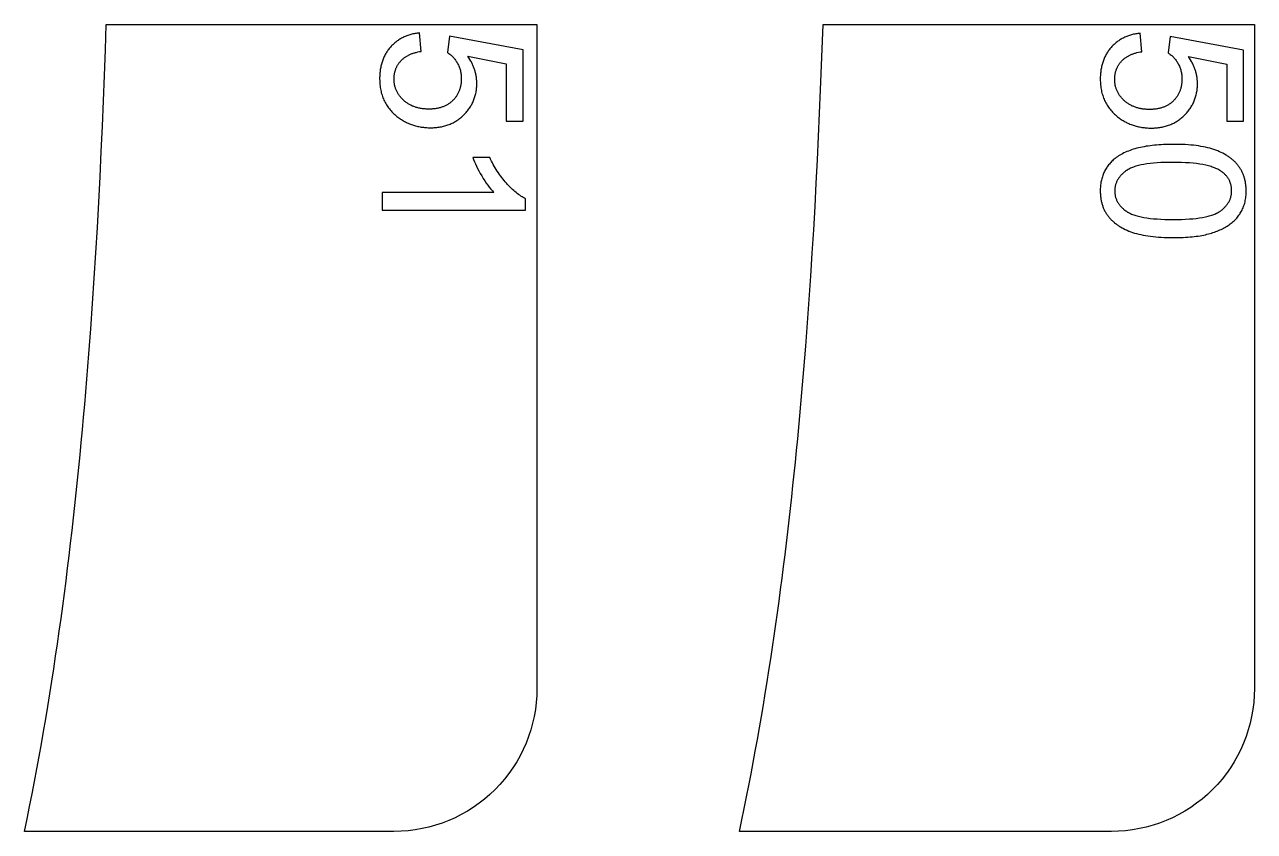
# Model space of a CAD drawing. Extents: x -16189 to 5251, y 3521 to 4024.
# Drawn here: x -10027.2 to -9597.1, y 3521.1 to 3803.1 of the extents above; entities that cross this region are included whole.
import ezdxf

# ---------------------------------------------------------------- set-up
doc = ezdxf.new("R2010")
doc.units = 0
doc.layers.add('LAYER_03', color=7, linetype='CONTINUOUS')

msp = doc.modelspace()

# ---------------------------------------------------------------- linework, layer by layer
at = {"layer": 'LAYER_03'}
for p, q in [((-9640.6, 3759.14), (-9641.15, 3758.93)), ((-9640.04, 3759.33), (-9640.6, 3759.14)), ((-9639.45, 3759.52), (-9640.04, 3759.33)), ((-9638.86, 3759.7), (-9639.45, 3759.52)), ((-9638.25, 3759.87), (-9638.86, 3759.7)), ((-9637.62, 3760.03), (-9638.25, 3759.87)), ((-9636.98, 3760.18), (-9637.62, 3760.03)), ((-9636.32, 3760.32), (-9636.98, 3760.18)), ((-9635.65, 3760.45), (-9636.32, 3760.32)), ((-9634.96, 3760.57), (-9635.65, 3760.45)), ((-9634.25, 3760.68), (-9634.96, 3760.57)), ((-9633.53, 3760.78), (-9634.25, 3760.68)), ((-9632.8, 3760.87), (-9633.53, 3760.78)), ((-9632.05, 3760.96), (-9632.8, 3760.87)), ((-9631.29, 3761.03), (-9632.05, 3760.96)), ((-9630.5, 3761.09), (-9631.29, 3761.03)), ((-9629.71, 3761.14), (-9630.5, 3761.09)), ((-9628.9, 3761.19), (-9629.71, 3761.14)), ((-9628.07, 3761.22), (-9628.9, 3761.19)), ((-9627.23, 3761.25), (-9628.07, 3761.22)), ((-9625.5, 3761.26), (-9627.23, 3761.25)), ((-9624.41, 3761.26), (-9625.5, 3761.26)), ((-9623.34, 3761.24), (-9624.41, 3761.26)), ((-9622.3, 3761.2), (-9623.34, 3761.24)), ((-9621.29, 3761.15), (-9622.3, 3761.2)), ((-9620.3, 3761.09), (-9621.29, 3761.15)), ((-9619.34, 3761.01), (-9620.3, 3761.09)), ((-9618.41, 3760.92), (-9619.34, 3761.01)), ((-9617.51, 3760.81), (-9618.41, 3760.92)), ((-9616.63, 3760.69), (-9617.51, 3760.81)), ((-9615.78, 3760.55), (-9616.63, 3760.69)), ((-9614.95, 3760.4), (-9615.78, 3760.55)), ((-9614.16, 3760.24), (-9614.95, 3760.4)), ((-9613.39, 3760.06), (-9614.16, 3760.24)), ((-9612.64, 3759.87), (-9613.39, 3760.06)), ((-9611.93, 3759.66), (-9612.64, 3759.87)), ((-9611.24, 3759.44), (-9611.93, 3759.66)), ((-9610.57, 3759.21), (-9611.24, 3759.44)), ((-9609.93, 3758.96), (-9610.57, 3759.21)), ((-9647.31, 3754.96), (-9647.58, 3754.67)), ((-9647.03, 3755.24), (-9647.31, 3754.96)), ((-9646.74, 3755.52), (-9647.03, 3755.24)), ((-9646.44, 3755.8), (-9646.74, 3755.52)), ((-9646.13, 3756.06), (-9646.44, 3755.8)), ((-9645.82, 3756.32), (-9646.13, 3756.06)), ((-9645.42, 3756.63), (-9645.82, 3756.32)), ((-9645.01, 3756.92), (-9645.42, 3756.63)), ((-9644.58, 3757.21), (-9645.01, 3756.92)), ((-9644.13, 3757.48), (-9644.58, 3757.21)), ((-9643.67, 3757.75), (-9644.13, 3757.48)), ((-9643.2, 3758), (-9643.67, 3757.75)), ((-9642.71, 3758.25), (-9643.2, 3758)), ((-9642.21, 3758.49), (-9642.71, 3758.25)), ((-9641.69, 3758.71), (-9642.21, 3758.49)), ((-9641.15, 3758.93), (-9641.69, 3758.71)), ((-9629.83, 3754.86), (-9631.14, 3754.78)), ((-9628.45, 3754.91), (-9629.83, 3754.86)), ((-9627.01, 3754.95), (-9628.45, 3754.91)), ((-9625.5, 3754.96), (-9627.01, 3754.95)), ((-9623.99, 3754.95), (-9625.5, 3754.96)), ((-9622.55, 3754.91), (-9623.99, 3754.95)), ((-9621.16, 3754.85), (-9622.55, 3754.91)), ((-9619.83, 3754.76), (-9621.16, 3754.85)), ((-9609.3, 3758.7), (-9609.93, 3758.96)), ((-9608.69, 3758.42), (-9609.3, 3758.7)), ((-9608.1, 3758.13), (-9608.69, 3758.42)), ((-9607.53, 3757.82), (-9608.1, 3758.13)), ((-9606.98, 3757.51), (-9607.53, 3757.82)), ((-9606.72, 3757.34), (-9606.98, 3757.51)), ((-9606.45, 3757.17), (-9606.72, 3757.34)), ((-9606.2, 3757), (-9606.45, 3757.17)), ((-9605.94, 3756.83), (-9606.2, 3757)), ((-9605.69, 3756.65), (-9605.94, 3756.83)), ((-9605.45, 3756.47), (-9605.69, 3756.65)), ((-9605.21, 3756.28), (-9605.45, 3756.47)), ((-9604.98, 3756.1), (-9605.21, 3756.28)), ((-9604.75, 3755.9), (-9604.98, 3756.1)), ((-9604.52, 3755.71), (-9604.75, 3755.9)), ((-9604.31, 3755.51), (-9604.52, 3755.71)), ((-9604.09, 3755.31), (-9604.31, 3755.51)), ((-9603.88, 3755.1), (-9604.09, 3755.31)), ((-9603.68, 3754.89), (-9603.88, 3755.1)), ((-9603.48, 3754.68), (-9603.68, 3754.89)), ((-9650, 3750.7), (-9650.14, 3750.33)), ((-9649.86, 3751.07), (-9650, 3750.7)), ((-9649.7, 3751.42), (-9649.86, 3751.07)), ((-9649.53, 3751.78), (-9649.7, 3751.42)), ((-9649.36, 3752.12), (-9649.53, 3751.78)), ((-9649.17, 3752.46), (-9649.36, 3752.12)), ((-9648.97, 3752.79), (-9649.17, 3752.46)), ((-9648.76, 3753.12), (-9648.97, 3752.79)), ((-9648.55, 3753.44), (-9648.76, 3753.12)), ((-9648.32, 3753.76), (-9648.55, 3753.44)), ((-9648.08, 3754.07), (-9648.32, 3753.76)), ((-9647.83, 3754.37), (-9648.08, 3754.07)), ((-9647.58, 3754.67), (-9647.83, 3754.37)), ((-9643.66, 3750.56), (-9643.85, 3750.35)), ((-9643.47, 3750.76), (-9643.66, 3750.56)), ((-9643.26, 3750.95), (-9643.47, 3750.76)), ((-9643.05, 3751.15), (-9643.26, 3750.95)), ((-9642.83, 3751.34), (-9643.05, 3751.15)), ((-9642.61, 3751.53), (-9642.83, 3751.34)), ((-9642.37, 3751.71), (-9642.61, 3751.53)), ((-9642.13, 3751.9), (-9642.37, 3751.71)), ((-9641.88, 3752.08), (-9642.13, 3751.9)), ((-9641.75, 3752.17), (-9641.88, 3752.08)), ((-9641.62, 3752.26), (-9641.75, 3752.17)), ((-9641.48, 3752.34), (-9641.62, 3752.26)), ((-9641.34, 3752.43), (-9641.48, 3752.34)), ((-9641.19, 3752.51), (-9641.34, 3752.43)), ((-9641.04, 3752.59), (-9641.19, 3752.51)), ((-9640.89, 3752.68), (-9641.04, 3752.59)), ((-9640.73, 3752.75), (-9640.89, 3752.68)), ((-9640.41, 3752.91), (-9640.73, 3752.75)), ((-9640.06, 3753.06), (-9640.41, 3752.91)), ((-9639.7, 3753.2), (-9640.06, 3753.06)), ((-9639.33, 3753.34), (-9639.7, 3753.2)), ((-9638.94, 3753.47), (-9639.33, 3753.34)), ((-9638.53, 3753.6), (-9638.94, 3753.47)), ((-9638.11, 3753.72), (-9638.53, 3753.6)), ((-9637.67, 3753.83), (-9638.11, 3753.72)), ((-9637.21, 3753.94), (-9637.67, 3753.83)), ((-9636.74, 3754.05), (-9637.21, 3753.94)), ((-9635.75, 3754.24), (-9636.74, 3754.05)), ((-9634.69, 3754.41), (-9635.75, 3754.24)), ((-9633.57, 3754.55), (-9634.69, 3754.41)), ((-9632.39, 3754.68), (-9633.57, 3754.55)), ((-9631.14, 3754.78), (-9632.39, 3754.68)), ((-9618.57, 3754.65), (-9619.83, 3754.76)), ((-9617.36, 3754.51), (-9618.57, 3754.65)), ((-9616.22, 3754.35), (-9617.36, 3754.51)), ((-9615.13, 3754.17), (-9616.22, 3754.35)), ((-9614.11, 3753.96), (-9615.13, 3754.17)), ((-9613.62, 3753.84), (-9614.11, 3753.96)), ((-9613.14, 3753.72), (-9613.62, 3753.84)), ((-9612.68, 3753.59), (-9613.14, 3753.72)), ((-9612.24, 3753.46), (-9612.68, 3753.59)), ((-9611.81, 3753.32), (-9612.24, 3753.46)), ((-9611.4, 3753.18), (-9611.81, 3753.32)), ((-9611, 3753.02), (-9611.4, 3753.18)), ((-9610.62, 3752.87), (-9611, 3753.02)), ((-9610.25, 3752.7), (-9610.62, 3752.87)), ((-9609.89, 3752.53), (-9610.25, 3752.7)), ((-9609.55, 3752.36), (-9609.89, 3752.53)), ((-9609.23, 3752.17), (-9609.55, 3752.36)), ((-9609.08, 3752.08), (-9609.23, 3752.17)), ((-9608.92, 3751.98), (-9609.08, 3752.08)), ((-9608.78, 3751.89), (-9608.92, 3751.98)), ((-9608.63, 3751.79), (-9608.78, 3751.89)), ((-9608.41, 3751.63), (-9608.63, 3751.79)), ((-9608.2, 3751.47), (-9608.41, 3751.63)), ((-9607.99, 3751.3), (-9608.2, 3751.47)), ((-9607.79, 3751.13), (-9607.99, 3751.3)), ((-9607.6, 3750.96), (-9607.79, 3751.13)), ((-9607.41, 3750.78), (-9607.6, 3750.96)), ((-9607.24, 3750.6), (-9607.41, 3750.78)), ((-9607.06, 3750.42), (-9607.24, 3750.6)), ((-9603.28, 3754.46), (-9603.48, 3754.68)), ((-9603.09, 3754.25), (-9603.28, 3754.46)), ((-9602.9, 3754.02), (-9603.09, 3754.25)), ((-9602.72, 3753.8), (-9602.9, 3754.02)), ((-9602.55, 3753.57), (-9602.72, 3753.8)), ((-9602.38, 3753.33), (-9602.55, 3753.57)), ((-9602.22, 3753.09), (-9602.38, 3753.33)), ((-9602.06, 3752.85), (-9602.22, 3753.09)), ((-9601.91, 3752.61), (-9602.06, 3752.85)), ((-9601.76, 3752.36), (-9601.91, 3752.61)), ((-9601.62, 3752.11), (-9601.76, 3752.36)), ((-9601.49, 3751.85), (-9601.62, 3752.11)), ((-9601.36, 3751.59), (-9601.49, 3751.85)), ((-9601.24, 3751.33), (-9601.36, 3751.59)), ((-9601.12, 3751.06), (-9601.24, 3751.33)), ((-9601.01, 3750.79), (-9601.12, 3751.06)), ((-9600.9, 3750.52), (-9601.01, 3750.79)), ((-9650.95, 3746.3), (-9650.98, 3745.86)), ((-9650.92, 3746.73), (-9650.95, 3746.3)), ((-9650.87, 3747.16), (-9650.92, 3746.73)), ((-9650.81, 3747.57), (-9650.87, 3747.16)), ((-9650.75, 3747.99), (-9650.81, 3747.57)), ((-9650.67, 3748.39), (-9650.75, 3747.99)), ((-9650.59, 3748.79), (-9650.67, 3748.39)), ((-9650.49, 3749.19), (-9650.59, 3748.79)), ((-9650.38, 3749.57), (-9650.49, 3749.19)), ((-9650.27, 3749.96), (-9650.38, 3749.57)), ((-9650.14, 3750.33), (-9650.27, 3749.96)), ((-9645.85, 3746.26), (-9645.89, 3746.01)), ((-9645.81, 3746.51), (-9645.85, 3746.26)), ((-9645.76, 3746.76), (-9645.81, 3746.51)), ((-9645.7, 3747), (-9645.76, 3746.76)), ((-9645.63, 3747.24), (-9645.7, 3747)), ((-9645.55, 3747.48), (-9645.63, 3747.24)), ((-9645.47, 3747.72), (-9645.55, 3747.48)), ((-9645.38, 3747.95), (-9645.47, 3747.72)), ((-9645.28, 3748.18), (-9645.38, 3747.95)), ((-9645.17, 3748.41), (-9645.28, 3748.18)), ((-9645.06, 3748.64), (-9645.17, 3748.41)), ((-9644.93, 3748.86), (-9645.06, 3748.64)), ((-9644.8, 3749.08), (-9644.93, 3748.86)), ((-9644.66, 3749.3), (-9644.8, 3749.08)), ((-9644.52, 3749.52), (-9644.66, 3749.3)), ((-9644.36, 3749.73), (-9644.52, 3749.52)), ((-9644.2, 3749.94), (-9644.36, 3749.73)), ((-9644.03, 3750.15), (-9644.2, 3749.94)), ((-9643.85, 3750.35), (-9644.03, 3750.15)), ((-9606.9, 3750.24), (-9607.06, 3750.42)), ((-9606.74, 3750.05), (-9606.9, 3750.24)), ((-9606.59, 3749.85), (-9606.74, 3750.05)), ((-9606.45, 3749.66), (-9606.59, 3749.85)), ((-9606.31, 3749.46), (-9606.45, 3749.66)), ((-9606.18, 3749.26), (-9606.31, 3749.46)), ((-9606.06, 3749.05), (-9606.18, 3749.26)), ((-9605.95, 3748.84), (-9606.06, 3749.05)), ((-9605.84, 3748.63), (-9605.95, 3748.84)), ((-9605.74, 3748.41), (-9605.84, 3748.63)), ((-9605.64, 3748.19), (-9605.74, 3748.41)), ((-9605.56, 3747.97), (-9605.64, 3748.19)), ((-9605.47, 3747.75), (-9605.56, 3747.97)), ((-9605.4, 3747.52), (-9605.47, 3747.75)), ((-9605.33, 3747.28), (-9605.4, 3747.52)), ((-9605.28, 3747.05), (-9605.33, 3747.28)), ((-9605.22, 3746.81), (-9605.28, 3747.05)), ((-9605.18, 3746.57), (-9605.22, 3746.81)), ((-9605.14, 3746.32), (-9605.18, 3746.57)), ((-9605.11, 3746.07), (-9605.14, 3746.32)), ((-9600.8, 3750.24), (-9600.9, 3750.52)), ((-9600.71, 3749.96), (-9600.8, 3750.24)), ((-9600.62, 3749.68), (-9600.71, 3749.96)), ((-9600.53, 3749.39), (-9600.62, 3749.68)), ((-9600.46, 3749.1), (-9600.53, 3749.39)), ((-9600.39, 3748.8), (-9600.46, 3749.1)), ((-9600.32, 3748.5), (-9600.39, 3748.8)), ((-9600.26, 3748.2), (-9600.32, 3748.5)), ((-9600.21, 3747.89), (-9600.26, 3748.2)), ((-9600.16, 3747.58), (-9600.21, 3747.89)), ((-9600.11, 3747.27), (-9600.16, 3747.58)), ((-9600.08, 3746.95), (-9600.11, 3747.27)), ((-9600.05, 3746.63), (-9600.08, 3746.95)), ((-9600.02, 3746.31), (-9600.05, 3746.63)), ((-9600, 3745.98), (-9600.02, 3746.31)), ((-9650.99, 3745.42), (-9651, 3744.97)), ((-9651, 3744.97), (-9650.98, 3744.29)), ((-9650.98, 3745.86), (-9650.99, 3745.42)), ((-9650.98, 3744.29), (-9650.97, 3743.96)), ((-9650.97, 3743.96), (-9650.95, 3743.63)), ((-9650.95, 3743.63), (-9650.92, 3743.3)), ((-9650.92, 3743.3), (-9650.89, 3742.98)), ((-9650.89, 3742.98), (-9650.85, 3742.66)), ((-9650.85, 3742.66), (-9650.81, 3742.35)), ((-9650.81, 3742.35), (-9650.76, 3742.04)), ((-9650.76, 3742.04), (-9650.71, 3741.73)), ((-9645.94, 3745.5), (-9645.95, 3745.24)), ((-9645.95, 3745.24), (-9645.95, 3744.97)), ((-9645.95, 3744.97), (-9645.95, 3744.71)), ((-9645.95, 3744.71), (-9645.94, 3744.45)), ((-9645.92, 3745.75), (-9645.94, 3745.5)), ((-9645.94, 3744.45), (-9645.92, 3744.19)), ((-9645.89, 3746.01), (-9645.92, 3745.75)), ((-9645.92, 3744.19), (-9645.89, 3743.94)), ((-9645.89, 3743.94), (-9645.85, 3743.69)), ((-9645.85, 3743.69), (-9645.81, 3743.44)), ((-9645.81, 3743.44), (-9645.76, 3743.19)), ((-9645.76, 3743.19), (-9645.7, 3742.94)), ((-9645.7, 3742.94), (-9645.63, 3742.7)), ((-9645.63, 3742.7), (-9645.55, 3742.46)), ((-9645.55, 3742.46), (-9645.47, 3742.23)), ((-9645.47, 3742.23), (-9645.38, 3741.99)), ((-9645.38, 3741.99), (-9645.28, 3741.76)), ((-9605.72, 3741.79), (-9605.62, 3742.02)), ((-9605.62, 3742.02), (-9605.53, 3742.26)), ((-9605.53, 3742.26), (-9605.45, 3742.5)), ((-9605.45, 3742.5), (-9605.37, 3742.74)), ((-9605.37, 3742.74), (-9605.31, 3742.98)), ((-9605.31, 3742.98), (-9605.25, 3743.23)), ((-9605.25, 3743.23), (-9605.19, 3743.48)), ((-9605.19, 3743.48), (-9605.15, 3743.73)), ((-9605.15, 3743.73), (-9605.12, 3743.99)), ((-9605.12, 3743.99), (-9605.09, 3744.25)), ((-9605.08, 3745.82), (-9605.11, 3746.07)), ((-9605.09, 3744.25), (-9605.07, 3744.51)), ((-9605.07, 3745.56), (-9605.08, 3745.82)), ((-9605.06, 3745.3), (-9605.07, 3745.56)), ((-9605.07, 3744.51), (-9605.06, 3744.77)), ((-9605.05, 3745.04), (-9605.06, 3745.3)), ((-9605.06, 3744.77), (-9605.05, 3745.04)), ((-9600.28, 3741.64), (-9600.2, 3742.1)), ((-9600.2, 3742.1), (-9600.13, 3742.56)), ((-9600.13, 3742.56), (-9600.07, 3743.02)), ((-9600.07, 3743.02), (-9600.03, 3743.5)), ((-9600.03, 3743.5), (-9600, 3743.98)), ((-9599.98, 3745.65), (-9600, 3745.98)), ((-9600, 3743.98), (-9599.98, 3744.47)), ((-9599.97, 3744.97), (-9599.98, 3745.65)), ((-9599.98, 3744.47), (-9599.97, 3744.97)), ((-9650.71, 3741.73), (-9650.65, 3741.42)), ((-9650.65, 3741.42), (-9650.58, 3741.12)), ((-9650.58, 3741.12), (-9650.51, 3740.83)), ((-9650.51, 3740.83), (-9650.43, 3740.53)), ((-9650.43, 3740.53), (-9650.35, 3740.24)), ((-9650.35, 3740.24), (-9650.26, 3739.96)), ((-9650.26, 3739.96), (-9650.16, 3739.68)), ((-9650.16, 3739.68), (-9650.06, 3739.4)), ((-9650.06, 3739.4), (-9649.96, 3739.12)), ((-9649.96, 3739.12), (-9649.84, 3738.85)), ((-9649.84, 3738.85), (-9649.73, 3738.59)), ((-9649.73, 3738.59), (-9649.6, 3738.32)), ((-9649.6, 3738.32), (-9649.47, 3738.06)), ((-9649.47, 3738.06), (-9649.34, 3737.81)), ((-9649.34, 3737.81), (-9649.2, 3737.55)), ((-9645.28, 3741.76), (-9645.17, 3741.53)), ((-9645.17, 3741.53), (-9645.05, 3741.31)), ((-9645.05, 3741.31), (-9644.93, 3741.08)), ((-9644.93, 3741.08), (-9644.8, 3740.86)), ((-9644.8, 3740.86), (-9644.66, 3740.64)), ((-9644.66, 3740.64), (-9644.51, 3740.43)), ((-9644.51, 3740.43), (-9644.35, 3740.22)), ((-9644.35, 3740.22), (-9644.19, 3740.01)), ((-9644.19, 3740.01), (-9644.02, 3739.8)), ((-9644.02, 3739.8), (-9643.84, 3739.59)), ((-9643.84, 3739.59), (-9643.65, 3739.39)), ((-9643.65, 3739.39), (-9643.46, 3739.19)), ((-9643.46, 3739.19), (-9643.25, 3738.99)), ((-9643.25, 3738.99), (-9643.04, 3738.8)), ((-9643.04, 3738.8), (-9642.82, 3738.61)), ((-9642.82, 3738.61), (-9642.59, 3738.42)), ((-9642.59, 3738.42), (-9642.36, 3738.23)), ((-9642.36, 3738.23), (-9642.11, 3738.05)), ((-9642.11, 3738.05), (-9641.86, 3737.87)), ((-9641.86, 3737.87), (-9641.73, 3737.78)), ((-9641.73, 3737.78), (-9641.6, 3737.69)), ((-9641.6, 3737.69), (-9641.46, 3737.6)), ((-9609.51, 3737.6), (-9609.37, 3737.69)), ((-9609.37, 3737.69), (-9609.24, 3737.78)), ((-9609.24, 3737.78), (-9609.11, 3737.87)), ((-9609.11, 3737.87), (-9608.86, 3738.05)), ((-9608.86, 3738.05), (-9608.62, 3738.23)), ((-9608.62, 3738.23), (-9608.38, 3738.42)), ((-9608.38, 3738.42), (-9608.16, 3738.61)), ((-9608.16, 3738.61), (-9607.94, 3738.8)), ((-9607.94, 3738.8), (-9607.73, 3739)), ((-9607.73, 3739), (-9607.53, 3739.19)), ((-9607.53, 3739.19), (-9607.33, 3739.4)), ((-9607.33, 3739.4), (-9607.15, 3739.6)), ((-9607.15, 3739.6), (-9606.97, 3739.8)), ((-9606.97, 3739.8), (-9606.8, 3740.01)), ((-9606.8, 3740.01), (-9606.64, 3740.23)), ((-9606.64, 3740.23), (-9606.48, 3740.44)), ((-9606.48, 3740.44), (-9606.34, 3740.66)), ((-9606.34, 3740.66), (-9606.2, 3740.88)), ((-9606.2, 3740.88), (-9606.07, 3741.1)), ((-9606.07, 3741.1), (-9605.94, 3741.33)), ((-9605.94, 3741.33), (-9605.83, 3741.55)), ((-9605.83, 3741.55), (-9605.72, 3741.79)), ((-9601.8, 3737.54), (-9601.59, 3737.92)), ((-9601.59, 3737.92), (-9601.4, 3738.3)), ((-9601.4, 3738.3), (-9601.21, 3738.69)), ((-9601.21, 3738.69), (-9601.04, 3739.09)), ((-9601.04, 3739.09), (-9600.88, 3739.5)), ((-9600.88, 3739.5), (-9600.74, 3739.91)), ((-9600.74, 3739.91), (-9600.61, 3740.33)), ((-9600.61, 3740.33), (-9600.49, 3740.76)), ((-9600.49, 3740.76), (-9600.38, 3741.2)), ((-9600.38, 3741.2), (-9600.28, 3741.64)), ((-9649.2, 3737.55), (-9649.05, 3737.3)), ((-9649.05, 3737.3), (-9648.9, 3737.06)), ((-9648.9, 3737.06), (-9648.74, 3736.82)), ((-9648.74, 3736.82), (-9648.57, 3736.58)), ((-9648.57, 3736.58), (-9648.4, 3736.35)), ((-9648.4, 3736.35), (-9648.23, 3736.12)), ((-9648.23, 3736.12), (-9648.05, 3735.89)), ((-9648.05, 3735.89), (-9647.86, 3735.67)), ((-9647.86, 3735.67), (-9647.67, 3735.45)), ((-9647.67, 3735.45), (-9647.47, 3735.23)), ((-9647.47, 3735.23), (-9647.27, 3735.02)), ((-9647.27, 3735.02), (-9647.07, 3734.81)), ((-9647.07, 3734.81), (-9646.86, 3734.6)), ((-9646.86, 3734.6), (-9646.64, 3734.4)), ((-9646.64, 3734.4), (-9646.42, 3734.2)), ((-9646.42, 3734.2), (-9646.2, 3734.01)), ((-9646.2, 3734.01), (-9645.97, 3733.82)), ((-9645.97, 3733.82), (-9645.73, 3733.63)), ((-9645.73, 3733.63), (-9645.49, 3733.44)), ((-9645.49, 3733.44), (-9645.25, 3733.26)), ((-9641.46, 3737.6), (-9641.32, 3737.52)), ((-9641.32, 3737.52), (-9641.17, 3737.43)), ((-9641.17, 3737.43), (-9641.02, 3737.35)), ((-9641.02, 3737.35), (-9640.87, 3737.27)), ((-9640.87, 3737.27), (-9640.71, 3737.19)), ((-9640.71, 3737.19), (-9640.38, 3737.04)), ((-9640.38, 3737.04), (-9640.04, 3736.89)), ((-9640.04, 3736.89), (-9639.68, 3736.74)), ((-9639.68, 3736.74), (-9639.31, 3736.61)), ((-9639.31, 3736.61), (-9638.91, 3736.47)), ((-9638.91, 3736.47), (-9638.51, 3736.35)), ((-9638.51, 3736.35), (-9638.08, 3736.23)), ((-9638.08, 3736.23), (-9637.64, 3736.11)), ((-9637.64, 3736.11), (-9637.19, 3736)), ((-9637.19, 3736), (-9636.72, 3735.9)), ((-9636.72, 3735.9), (-9635.73, 3735.71)), ((-9635.73, 3735.71), (-9634.67, 3735.54)), ((-9634.67, 3735.54), (-9633.55, 3735.39)), ((-9633.55, 3735.39), (-9632.37, 3735.27)), ((-9632.37, 3735.27), (-9631.13, 3735.17)), ((-9631.13, 3735.17), (-9629.82, 3735.09)), ((-9629.82, 3735.09), (-9628.44, 3735.03)), ((-9628.44, 3735.03), (-9627, 3735)), ((-9627, 3735), (-9625.5, 3734.99)), ((-9625.5, 3734.99), (-9623.99, 3735)), ((-9623.99, 3735), (-9622.55, 3735.03)), ((-9622.55, 3735.03), (-9621.17, 3735.09)), ((-9621.17, 3735.09), (-9619.85, 3735.17)), ((-9619.85, 3735.17), (-9618.6, 3735.27)), ((-9618.6, 3735.27), (-9617.41, 3735.39)), ((-9617.41, 3735.39), (-9616.29, 3735.54)), ((-9616.29, 3735.54), (-9615.23, 3735.71)), ((-9615.23, 3735.71), (-9614.24, 3735.9)), ((-9614.24, 3735.9), (-9613.77, 3736)), ((-9613.77, 3736), (-9613.31, 3736.11)), ((-9613.31, 3736.11), (-9612.87, 3736.23)), ((-9612.87, 3736.23), (-9612.45, 3736.35)), ((-9612.45, 3736.35), (-9612.04, 3736.47)), ((-9612.04, 3736.47), (-9611.65, 3736.61)), ((-9611.65, 3736.61), (-9611.28, 3736.74)), ((-9611.28, 3736.74), (-9610.92, 3736.89)), ((-9610.92, 3736.89), (-9610.58, 3737.04)), ((-9610.58, 3737.04), (-9610.25, 3737.19)), ((-9610.25, 3737.19), (-9610.09, 3737.27)), ((-9610.09, 3737.27), (-9609.94, 3737.35)), ((-9609.94, 3737.35), (-9609.79, 3737.43)), ((-9609.79, 3737.43), (-9609.65, 3737.52)), ((-9609.65, 3737.52), (-9609.51, 3737.6)), ((-9605.89, 3733.16), (-9605.52, 3733.42)), ((-9605.52, 3733.42), (-9605.17, 3733.69)), ((-9605.17, 3733.69), (-9604.83, 3733.96)), ((-9604.83, 3733.96), (-9604.5, 3734.25)), ((-9604.5, 3734.25), (-9604.18, 3734.54)), ((-9604.18, 3734.54), (-9603.87, 3734.84)), ((-9603.87, 3734.84), (-9603.57, 3735.15)), ((-9603.57, 3735.15), (-9603.28, 3735.47)), ((-9603.28, 3735.47), (-9603.01, 3735.79)), ((-9603.01, 3735.79), (-9602.74, 3736.13)), ((-9602.74, 3736.13), (-9602.49, 3736.47)), ((-9602.49, 3736.47), (-9602.25, 3736.82)), ((-9602.25, 3736.82), (-9602.02, 3737.18)), ((-9602.02, 3737.18), (-9601.8, 3737.54)), ((-9645.25, 3733.26), (-9645, 3733.09)), ((-9645, 3733.09), (-9644.74, 3732.91)), ((-9644.74, 3732.91), (-9644.49, 3732.74)), ((-9644.49, 3732.74), (-9644.22, 3732.57)), ((-9644.22, 3732.57), (-9643.95, 3732.41)), ((-9643.95, 3732.41), (-9643.4, 3732.09)), ((-9643.4, 3732.09), (-9642.83, 3731.79)), ((-9642.83, 3731.79), (-9642.25, 3731.5)), ((-9642.25, 3731.5), (-9641.64, 3731.23)), ((-9641.64, 3731.23), (-9641.01, 3730.97)), ((-9641.01, 3730.97), (-9640.36, 3730.72)), ((-9640.36, 3730.72), (-9639.7, 3730.49)), ((-9639.7, 3730.49), (-9639.01, 3730.27)), ((-9639.01, 3730.27), (-9638.29, 3730.06)), ((-9638.29, 3730.06), (-9637.55, 3729.87)), ((-9637.55, 3729.87), (-9636.78, 3729.7)), ((-9636.78, 3729.7), (-9635.99, 3729.54)), ((-9635.99, 3729.54), (-9635.17, 3729.39)), ((-9635.17, 3729.39), (-9634.32, 3729.25)), ((-9634.32, 3729.25), (-9633.45, 3729.13)), ((-9633.45, 3729.13), (-9632.55, 3729.03)), ((-9632.55, 3729.03), (-9631.62, 3728.94)), ((-9618.83, 3728.96), (-9618.11, 3729.04)), ((-9618.11, 3729.04), (-9617.41, 3729.12)), ((-9617.41, 3729.12), (-9616.73, 3729.21)), ((-9616.73, 3729.21), (-9616.07, 3729.31)), ((-9616.07, 3729.31), (-9615.44, 3729.42)), ((-9615.44, 3729.42), (-9614.83, 3729.54)), ((-9614.83, 3729.54), (-9614.25, 3729.67)), ((-9614.25, 3729.67), (-9613.69, 3729.81)), ((-9613.69, 3729.81), (-9612.62, 3730.1)), ((-9612.62, 3730.1), (-9612.1, 3730.26)), ((-9612.1, 3730.26), (-9611.59, 3730.42)), ((-9611.59, 3730.42), (-9611.08, 3730.59)), ((-9611.08, 3730.59), (-9610.59, 3730.77)), ((-9610.59, 3730.77), (-9610.11, 3730.95)), ((-9610.11, 3730.95), (-9609.64, 3731.14)), ((-9609.64, 3731.14), (-9609.19, 3731.34)), ((-9609.19, 3731.34), (-9608.74, 3731.54)), ((-9608.74, 3731.54), (-9608.3, 3731.76)), ((-9608.3, 3731.76), (-9607.87, 3731.97)), ((-9607.87, 3731.97), (-9607.45, 3732.2)), ((-9607.45, 3732.2), (-9607.05, 3732.43)), ((-9607.05, 3732.43), (-9606.65, 3732.66)), ((-9606.65, 3732.66), (-9606.26, 3732.91)), ((-9606.26, 3732.91), (-9605.89, 3733.16)), ((-9631.62, 3728.94), (-9630.67, 3728.86)), ((-9630.67, 3728.86), (-9629.69, 3728.79)), ((-9629.69, 3728.79), (-9628.68, 3728.74)), ((-9628.68, 3728.74), (-9627.65, 3728.71)), ((-9627.65, 3728.71), (-9626.59, 3728.69)), ((-9626.59, 3728.69), (-9625.5, 3728.68)), ((-9625.5, 3728.68), (-9623.69, 3728.7)), ((-9623.69, 3728.7), (-9621.98, 3728.75)), ((-9621.98, 3728.75), (-9621.16, 3728.79)), ((-9621.16, 3728.79), (-9620.36, 3728.84)), ((-9620.36, 3728.84), (-9619.58, 3728.9)), ((-9619.58, 3728.9), (-9618.83, 3728.96))]:
    msp.add_line(p, q, dxfattribs=at)
for points in [[(-9898.01, 3521.11), (-10027.2, 3521.11), (-10026.31, 3525.47), (-10025.43, 3529.84), (-10024.58, 3534.2), (-10023.74, 3538.57), (-10022.92, 3542.94), (-10022.12, 3547.31), (-10021.34, 3551.68), (-10020.58, 3556.05), (-10019.83, 3560.43), (-10019.1, 3564.81), (-10018.39, 3569.19), (-10017.7, 3573.57), (-10017.02, 3577.95), (-10016.36, 3582.34), (-10015.72, 3586.72), (-10015.09, 3591.11), (-10014.47, 3595.5), (-10013.87, 3599.89), (-10013.29, 3604.28), (-10012.72, 3608.68), (-10012.17, 3613.07), (-10011.63, 3617.47), (-10011.1, 3621.87), (-10010.59, 3626.27), (-10010.09, 3630.67), (-10009.6, 3635.07), (-10009.13, 3639.47), (-10008.67, 3643.88), (-10008.22, 3648.28), (-10007.79, 3652.69), (-10007.36, 3657.1), (-10006.95, 3661.51), (-10006.55, 3665.92), (-10006.16, 3670.33), (-10005.78, 3674.74), (-10005.41, 3679.16), (-10005.05, 3683.57), (-10004.7, 3687.99), (-10004.03, 3696.82), (-10003.41, 3705.66), (-10002.82, 3714.51), (-10002.26, 3723.35), (-10001.74, 3732.2), (-10001.26, 3741.06), (-10000.8, 3749.91), (-10000.38, 3758.77), (-9999.99, 3767.64), (-9999.62, 3776.5), (-9999.28, 3785.37), (-9998.96, 3794.24), (-9998.66, 3803.11), (-9848.01, 3803.11), (-9848.01, 3571.11, -0.414214)], [(-9647.1, 3521.11), (-9777.17, 3521.11), (-9776.33, 3525.12), (-9775.51, 3529.13), (-9774.7, 3533.15), (-9773.91, 3537.16), (-9773.14, 3541.18), (-9772.39, 3545.19), (-9771.65, 3549.21), (-9770.92, 3553.23), (-9770.21, 3557.26), (-9769.52, 3561.28), (-9768.84, 3565.31), (-9768.17, 3569.33), (-9767.52, 3573.36), (-9766.89, 3577.39), (-9766.26, 3581.42), (-9765.66, 3585.46), (-9765.06, 3589.49), (-9764.48, 3593.53), (-9763.91, 3597.56), (-9763.35, 3601.6), (-9762.81, 3605.64), (-9762.28, 3609.68), (-9761.76, 3613.72), (-9761.26, 3617.77), (-9760.76, 3621.81), (-9760.28, 3625.86), (-9759.81, 3629.91), (-9759.35, 3633.95), (-9758.9, 3638), (-9758.47, 3642.05), (-9758.04, 3646.11), (-9757.62, 3650.16), (-9757.21, 3654.21), (-9756.82, 3658.27), (-9756.06, 3666.38), (-9755.33, 3674.5), (-9754.64, 3682.62), (-9753.99, 3690.74), (-9753.37, 3698.87), (-9752.79, 3707), (-9752.24, 3715.13), (-9751.72, 3723.27), (-9751.23, 3731.41), (-9750.76, 3739.56), (-9750.33, 3747.7), (-9749.92, 3755.85), (-9749.54, 3764), (-9749.18, 3772.16), (-9748.84, 3780.32), (-9747.87, 3803.11), (-9597.1, 3803.11), (-9597.1, 3571.11, -0.414214)]]:
    msp.add_lwpolyline(points, format="xyb", close=True, dxfattribs=at)
for points in [[(-9889.09, 3800.2), (-9889.48, 3800.16), (-9889.87, 3800.11), (-9890.25, 3800.05), (-9890.63, 3799.99), (-9891, 3799.92), (-9891.37, 3799.84), (-9891.73, 3799.75), (-9892.09, 3799.66), (-9892.44, 3799.56), (-9892.79, 3799.46), (-9893.13, 3799.34), (-9893.47, 3799.22), (-9893.8, 3799.09), (-9894.13, 3798.96), (-9894.45, 3798.81), (-9894.77, 3798.66), (-9895.09, 3798.5), (-9895.4, 3798.34), (-9895.7, 3798.17), (-9896, 3797.99), (-9896.29, 3797.8), (-9896.58, 3797.61), (-9896.87, 3797.41), (-9897.15, 3797.2), (-9897.42, 3796.98), (-9897.69, 3796.76), (-9897.96, 3796.53), (-9898.22, 3796.3), (-9898.47, 3796.05), (-9898.72, 3795.8), (-9898.97, 3795.54), (-9899.21, 3795.28), (-9899.45, 3795), (-9899.67, 3794.73), (-9899.89, 3794.44), (-9900.11, 3794.16), (-9900.31, 3793.87), (-9900.51, 3793.57), (-9900.7, 3793.27), (-9900.88, 3792.96), (-9901.06, 3792.65), (-9901.22, 3792.34), (-9901.39, 3792.02), (-9901.54, 3791.69), (-9901.68, 3791.36), (-9901.82, 3791.02), (-9901.95, 3790.68), (-9902.07, 3790.34), (-9902.19, 3789.99), (-9902.3, 3789.63), (-9902.4, 3789.27), (-9902.49, 3788.91), (-9902.58, 3788.54), (-9902.66, 3788.16), (-9902.73, 3787.78), (-9902.79, 3787.4), (-9902.85, 3787.01), (-9902.89, 3786.62), (-9902.94, 3786.22), (-9902.97, 3785.81), (-9903, 3785.4), (-9903.01, 3784.99), (-9903.03, 3784.57), (-9903.03, 3784.15), (-9903.02, 3783.63), (-9903.01, 3783.12), (-9902.98, 3782.62), (-9902.93, 3782.12), (-9902.88, 3781.63), (-9902.82, 3781.15), (-9902.74, 3780.68), (-9902.65, 3780.21), (-9902.55, 3779.75), (-9902.44, 3779.29), (-9902.31, 3778.84), (-9902.18, 3778.4), (-9902.03, 3777.97), (-9901.87, 3777.54), (-9901.7, 3777.12), (-9901.51, 3776.71), (-9901.32, 3776.3), (-9901.11, 3775.9), (-9900.89, 3775.51), (-9900.66, 3775.12), (-9900.42, 3774.74), (-9900.16, 3774.37), (-9899.89, 3774.01), (-9899.62, 3773.65), (-9899.33, 3773.3), (-9899.02, 3772.95), (-9898.71, 3772.61), (-9898.38, 3772.28), (-9898.05, 3771.96), (-9897.7, 3771.64), (-9897.34, 3771.33), (-9896.96, 3771.03), (-9896.65, 3770.78), (-9896.34, 3770.55), (-9896.02, 3770.32), (-9895.7, 3770.1), (-9895.37, 3769.89), (-9895.04, 3769.68), (-9894.71, 3769.48), (-9894.38, 3769.3), (-9894.04, 3769.11), (-9893.69, 3768.94), (-9893.35, 3768.77), (-9893, 3768.62), (-9892.64, 3768.47), (-9892.29, 3768.32), (-9891.92, 3768.19), (-9891.56, 3768.06), (-9891.19, 3767.94), (-9890.82, 3767.83), (-9890.44, 3767.72), (-9890.07, 3767.63), (-9889.68, 3767.54), (-9889.3, 3767.46), (-9888.91, 3767.38), (-9888.51, 3767.32), (-9888.12, 3767.26), (-9887.72, 3767.21), (-9887.31, 3767.17), (-9886.9, 3767.13), (-9886.49, 3767.11), (-9886.08, 3767.09), (-9885.66, 3767.08), (-9885.24, 3767.07), (-9884.79, 3767.08), (-9884.36, 3767.09), (-9883.92, 3767.11), (-9883.5, 3767.14), (-9883.07, 3767.18), (-9882.66, 3767.23), (-9882.25, 3767.29), (-9881.84, 3767.35), (-9881.44, 3767.43), (-9881.04, 3767.51), (-9880.65, 3767.6), (-9880.26, 3767.7), (-9879.88, 3767.81), (-9879.5, 3767.93), (-9879.13, 3768.06), (-9878.76, 3768.2), (-9878.4, 3768.34), (-9878.04, 3768.5), (-9877.69, 3768.66), (-9877.35, 3768.83), (-9877, 3769.01), (-9876.67, 3769.2), (-9876.34, 3769.4), (-9876.01, 3769.6), (-9875.69, 3769.82), (-9875.37, 3770.04), (-9875.06, 3770.27), (-9874.75, 3770.52), (-9874.45, 3770.77), (-9874.16, 3771.03), (-9873.87, 3771.29), (-9873.58, 3771.57), (-9873.3, 3771.85), (-9873.03, 3772.14), (-9872.77, 3772.43), (-9872.52, 3772.73), (-9872.28, 3773.03), (-9872.04, 3773.33), (-9871.81, 3773.64), (-9871.6, 3773.95), (-9871.39, 3774.26), (-9871.19, 3774.58), (-9871, 3774.91), (-9870.82, 3775.23), (-9870.65, 3775.56), (-9870.48, 3775.9), (-9870.33, 3776.24), (-9870.18, 3776.58), (-9870.04, 3776.93), (-9869.92, 3777.28), (-9869.8, 3777.63), (-9869.69, 3777.99), (-9869.58, 3778.36), (-9869.49, 3778.72), (-9869.41, 3779.09), (-9869.33, 3779.47), (-9869.27, 3779.85), (-9869.21, 3780.23), (-9869.16, 3780.62), (-9869.12, 3781.01), (-9869.09, 3781.4), (-9869.07, 3781.8), (-9869.05, 3782.21), (-9869.05, 3782.61), (-9869.05, 3782.92), (-9869.06, 3783.23), (-9869.08, 3783.54), (-9869.1, 3783.84), (-9869.12, 3784.15), (-9869.16, 3784.45), (-9869.2, 3784.75), (-9869.24, 3785.06), (-9869.3, 3785.36), (-9869.35, 3785.66), (-9869.42, 3785.96), (-9869.49, 3786.26), (-9869.57, 3786.56), (-9869.65, 3786.85), (-9869.74, 3787.15), (-9869.83, 3787.44), (-9869.93, 3787.74), (-9870.04, 3788.03), (-9870.15, 3788.33), (-9870.27, 3788.62), (-9870.4, 3788.91), (-9870.53, 3789.2), (-9870.67, 3789.49), (-9870.81, 3789.78), (-9870.96, 3790.06), (-9871.12, 3790.35), (-9871.45, 3790.92), (-9871.8, 3791.49), (-9872.18, 3792.05), (-9858.76, 3789.36), (-9858.76, 3769.42), (-9852.89, 3769.42), (-9852.89, 3794.27), (-9878.56, 3799.11), (-9879.31, 3793.35), (-9879.04, 3793.18), (-9878.78, 3792.99), (-9878.53, 3792.8), (-9878.28, 3792.6), (-9878.04, 3792.4), (-9877.81, 3792.18), (-9877.58, 3791.96), (-9877.36, 3791.73), (-9877.14, 3791.49), (-9876.94, 3791.25), (-9876.73, 3790.99), (-9876.54, 3790.73), (-9876.35, 3790.46), (-9876.16, 3790.18), (-9875.99, 3789.89), (-9875.81, 3789.6), (-9875.65, 3789.3), (-9875.5, 3788.99), (-9875.36, 3788.69), (-9875.22, 3788.37), (-9875.1, 3788.05), (-9874.99, 3787.73), (-9874.89, 3787.4), (-9874.8, 3787.07), (-9874.73, 3786.73), (-9874.66, 3786.39), (-9874.6, 3786.05), (-9874.55, 3785.7), (-9874.51, 3785.34), (-9874.49, 3784.98), (-9874.47, 3784.62), (-9874.47, 3784.25), (-9874.47, 3783.95), (-9874.48, 3783.66), (-9874.49, 3783.37), (-9874.51, 3783.09), (-9874.54, 3782.8), (-9874.57, 3782.52), (-9874.61, 3782.25), (-9874.66, 3781.98), (-9874.71, 3781.71), (-9874.76, 3781.45), (-9874.83, 3781.18), (-9874.89, 3780.93), (-9874.97, 3780.67), (-9875.05, 3780.42), (-9875.13, 3780.18), (-9875.23, 3779.93), (-9875.32, 3779.69), (-9875.43, 3779.46), (-9875.54, 3779.23), (-9875.65, 3779), (-9875.77, 3778.77), (-9875.9, 3778.55), (-9876.03, 3778.33), (-9876.17, 3778.12), (-9876.32, 3777.91), (-9876.47, 3777.7), (-9876.63, 3777.5), (-9876.79, 3777.3), (-9876.96, 3777.1), (-9877.13, 3776.91), (-9877.31, 3776.72), (-9877.5, 3776.53), (-9877.69, 3776.35), (-9877.89, 3776.17), (-9878.09, 3776), (-9878.29, 3775.84), (-9878.5, 3775.68), (-9878.72, 3775.53), (-9878.93, 3775.38), (-9879.16, 3775.24), (-9879.38, 3775.1), (-9879.61, 3774.97), (-9879.85, 3774.85), (-9880.09, 3774.73), (-9880.33, 3774.62), (-9880.58, 3774.51), (-9880.83, 3774.41), (-9881.09, 3774.32), (-9881.35, 3774.23), (-9881.61, 3774.15), (-9881.88, 3774.07), (-9882.16, 3774), (-9882.44, 3773.93), (-9882.72, 3773.87), (-9883.01, 3773.81), (-9883.3, 3773.77), (-9883.59, 3773.72), (-9883.89, 3773.69), (-9884.2, 3773.65), (-9884.51, 3773.63), (-9884.82, 3773.61), (-9885.14, 3773.59), (-9885.46, 3773.58), (-9885.78, 3773.58), (-9886.13, 3773.58), (-9886.46, 3773.59), (-9886.8, 3773.61), (-9887.13, 3773.63), (-9887.46, 3773.66), (-9887.78, 3773.69), (-9888.09, 3773.73), (-9888.41, 3773.77), (-9888.72, 3773.82), (-9889.02, 3773.88), (-9889.32, 3773.94), (-9889.62, 3774.01), (-9889.91, 3774.09), (-9890.2, 3774.17), (-9890.48, 3774.26), (-9890.76, 3774.35), (-9891.03, 3774.45), (-9891.3, 3774.55), (-9891.57, 3774.66), (-9891.83, 3774.78), (-9892.09, 3774.9), (-9892.34, 3775.03), (-9892.59, 3775.17), (-9892.84, 3775.31), (-9893.08, 3775.45), (-9893.32, 3775.61), (-9893.55, 3775.77), (-9893.78, 3775.93), (-9894, 3776.1), (-9894.22, 3776.28), (-9894.43, 3776.46), (-9894.64, 3776.65), (-9894.85, 3776.84), (-9895.05, 3777.04), (-9895.24, 3777.24), (-9895.43, 3777.44), (-9895.61, 3777.64), (-9895.78, 3777.85), (-9895.95, 3778.06), (-9896.11, 3778.27), (-9896.26, 3778.48), (-9896.41, 3778.7), (-9896.55, 3778.92), (-9896.68, 3779.14), (-9896.81, 3779.37), (-9896.93, 3779.59), (-9897.04, 3779.82), (-9897.15, 3780.06), (-9897.25, 3780.29), (-9897.35, 3780.53), (-9897.43, 3780.77), (-9897.52, 3781.02), (-9897.59, 3781.26), (-9897.66, 3781.51), (-9897.72, 3781.76), (-9897.78, 3782.02), (-9897.82, 3782.27), (-9897.87, 3782.53), (-9897.9, 3782.8), (-9897.93, 3783.06), (-9897.96, 3783.33), (-9897.97, 3783.6), (-9897.98, 3783.87), (-9897.98, 3784.15), (-9897.98, 3784.38), (-9897.98, 3784.6), (-9897.96, 3784.83), (-9897.95, 3785.05), (-9897.93, 3785.27), (-9897.9, 3785.49), (-9897.87, 3785.71), (-9897.84, 3785.92), (-9897.8, 3786.13), (-9897.75, 3786.34), (-9897.7, 3786.55), (-9897.65, 3786.76), (-9897.59, 3786.96), (-9897.53, 3787.16), (-9897.46, 3787.36), (-9897.39, 3787.56), (-9897.32, 3787.76), (-9897.24, 3787.95), (-9897.15, 3788.14), (-9897.06, 3788.33), (-9896.96, 3788.52), (-9896.87, 3788.7), (-9896.76, 3788.88), (-9896.65, 3789.06), (-9896.54, 3789.24), (-9896.42, 3789.42), (-9896.3, 3789.59), (-9896.17, 3789.77), (-9896.04, 3789.94), (-9895.9, 3790.11), (-9895.76, 3790.27), (-9895.62, 3790.44), (-9895.47, 3790.6), (-9895.31, 3790.75), (-9895.15, 3790.91), (-9894.99, 3791.06), (-9894.82, 3791.2), (-9894.65, 3791.35), (-9894.47, 3791.49), (-9894.29, 3791.62), (-9894.1, 3791.75), (-9893.91, 3791.88), (-9893.71, 3792), (-9893.51, 3792.13), (-9893.31, 3792.24), (-9893.1, 3792.35), (-9892.88, 3792.46), (-9892.66, 3792.57), (-9892.44, 3792.67), (-9892.21, 3792.77), (-9891.98, 3792.86), (-9891.74, 3792.96), (-9891.5, 3793.04), (-9891.26, 3793.13), (-9891, 3793.21), (-9890.75, 3793.28), (-9890.49, 3793.35), (-9890.23, 3793.42), (-9889.68, 3793.55), (-9889.12, 3793.66), (-9888.54, 3793.76)], [(-9637.06, 3800.09), (-9637.45, 3800.04), (-9637.83, 3799.99), (-9638.22, 3799.94), (-9638.59, 3799.87), (-9638.97, 3799.8), (-9639.33, 3799.73), (-9639.7, 3799.64), (-9640.05, 3799.55), (-9640.41, 3799.45), (-9640.75, 3799.34), (-9641.1, 3799.23), (-9641.44, 3799.11), (-9641.77, 3798.98), (-9642.1, 3798.84), (-9642.42, 3798.7), (-9642.74, 3798.55), (-9643.05, 3798.39), (-9643.36, 3798.23), (-9643.67, 3798.05), (-9643.97, 3797.87), (-9644.26, 3797.69), (-9644.55, 3797.49), (-9644.83, 3797.29), (-9645.11, 3797.09), (-9645.39, 3796.87), (-9645.66, 3796.65), (-9645.93, 3796.42), (-9646.19, 3796.18), (-9646.44, 3795.94), (-9646.69, 3795.69), (-9646.94, 3795.43), (-9647.18, 3795.16), (-9647.41, 3794.89), (-9647.64, 3794.61), (-9647.86, 3794.33), (-9648.07, 3794.04), (-9648.28, 3793.75), (-9648.48, 3793.46), (-9648.67, 3793.15), (-9648.85, 3792.85), (-9649.02, 3792.54), (-9649.19, 3792.22), (-9649.35, 3791.9), (-9649.5, 3791.57), (-9649.65, 3791.24), (-9649.79, 3790.91), (-9649.92, 3790.57), (-9650.04, 3790.22), (-9650.16, 3789.87), (-9650.27, 3789.52), (-9650.37, 3789.16), (-9650.46, 3788.79), (-9650.54, 3788.42), (-9650.62, 3788.05), (-9650.69, 3787.67), (-9650.76, 3787.28), (-9650.81, 3786.89), (-9650.86, 3786.5), (-9650.9, 3786.1), (-9650.94, 3785.7), (-9650.96, 3785.29), (-9650.98, 3784.87), (-9650.99, 3784.46), (-9651, 3784.03), (-9650.99, 3783.52), (-9650.97, 3783.01), (-9650.94, 3782.5), (-9650.9, 3782.01), (-9650.85, 3781.52), (-9650.78, 3781.04), (-9650.71, 3780.56), (-9650.62, 3780.09), (-9650.52, 3779.63), (-9650.4, 3779.18), (-9650.28, 3778.73), (-9650.14, 3778.29), (-9649.99, 3777.85), (-9649.83, 3777.43), (-9649.66, 3777.01), (-9649.48, 3776.59), (-9649.28, 3776.19), (-9649.08, 3775.79), (-9648.86, 3775.39), (-9648.63, 3775.01), (-9648.38, 3774.63), (-9648.13, 3774.26), (-9647.86, 3773.89), (-9647.58, 3773.53), (-9647.29, 3773.18), (-9646.99, 3772.84), (-9646.68, 3772.5), (-9646.35, 3772.17), (-9646.01, 3771.84), (-9645.66, 3771.52), (-9645.3, 3771.21), (-9644.93, 3770.91), (-9644.62, 3770.67), (-9644.3, 3770.43), (-9643.99, 3770.2), (-9643.66, 3769.98), (-9643.34, 3769.77), (-9643.01, 3769.57), (-9642.68, 3769.37), (-9642.34, 3769.18), (-9642, 3769), (-9641.66, 3768.83), (-9641.31, 3768.66), (-9640.96, 3768.5), (-9640.61, 3768.35), (-9640.25, 3768.21), (-9639.89, 3768.07), (-9639.53, 3767.95), (-9639.16, 3767.83), (-9638.79, 3767.71), (-9638.41, 3767.61), (-9638.03, 3767.51), (-9637.65, 3767.42), (-9637.26, 3767.34), (-9636.87, 3767.27), (-9636.48, 3767.2), (-9636.08, 3767.15), (-9635.68, 3767.1), (-9635.28, 3767.05), (-9634.87, 3767.02), (-9634.46, 3766.99), (-9634.05, 3766.97), (-9633.63, 3766.96), (-9633.2, 3766.96), (-9632.76, 3766.96), (-9632.32, 3766.97), (-9631.89, 3767), (-9631.46, 3767.03), (-9631.04, 3767.07), (-9630.62, 3767.11), (-9630.21, 3767.17), (-9629.8, 3767.24), (-9629.4, 3767.31), (-9629.01, 3767.4), (-9628.61, 3767.49), (-9628.23, 3767.59), (-9627.84, 3767.7), (-9627.47, 3767.82), (-9627.1, 3767.95), (-9626.73, 3768.08), (-9626.37, 3768.23), (-9626.01, 3768.38), (-9625.66, 3768.54), (-9625.31, 3768.71), (-9624.97, 3768.89), (-9624.63, 3769.08), (-9624.3, 3769.28), (-9623.98, 3769.49), (-9623.66, 3769.7), (-9623.34, 3769.93), (-9623.03, 3770.16), (-9622.72, 3770.4), (-9622.42, 3770.65), (-9622.12, 3770.91), (-9621.83, 3771.18), (-9621.55, 3771.46), (-9621.27, 3771.74), (-9621, 3772.03), (-9620.74, 3772.32), (-9620.49, 3772.61), (-9620.24, 3772.91), (-9620.01, 3773.21), (-9619.78, 3773.52), (-9619.56, 3773.83), (-9619.36, 3774.15), (-9619.16, 3774.47), (-9618.97, 3774.79), (-9618.79, 3775.12), (-9618.61, 3775.45), (-9618.45, 3775.78), (-9618.29, 3776.12), (-9618.15, 3776.47), (-9618.01, 3776.81), (-9617.88, 3777.16), (-9617.76, 3777.52), (-9617.65, 3777.88), (-9617.55, 3778.24), (-9617.46, 3778.61), (-9617.37, 3778.98), (-9617.3, 3779.35), (-9617.23, 3779.73), (-9617.17, 3780.12), (-9617.13, 3780.5), (-9617.09, 3780.89), (-9617.05, 3781.29), (-9617.03, 3781.69), (-9617.02, 3782.09), (-9617.02, 3782.5), (-9617.02, 3782.81), (-9617.03, 3783.11), (-9617.04, 3783.42), (-9617.06, 3783.73), (-9617.09, 3784.03), (-9617.13, 3784.34), (-9617.17, 3784.64), (-9617.21, 3784.94), (-9617.26, 3785.24), (-9617.32, 3785.54), (-9617.39, 3785.84), (-9617.46, 3786.14), (-9617.53, 3786.44), (-9617.62, 3786.74), (-9617.7, 3787.03), (-9617.8, 3787.33), (-9617.9, 3787.62), (-9618.01, 3787.92), (-9618.12, 3788.21), (-9618.24, 3788.5), (-9618.37, 3788.79), (-9618.5, 3789.08), (-9618.63, 3789.37), (-9618.78, 3789.66), (-9618.93, 3789.95), (-9619.09, 3790.24), (-9619.42, 3790.81), (-9619.77, 3791.38), (-9620.15, 3791.94), (-9606.72, 3789.25), (-9606.72, 3769.31), (-9600.86, 3769.31), (-9600.86, 3794.16), (-9626.52, 3798.99), (-9627.27, 3793.23), (-9627.01, 3793.06), (-9626.75, 3792.88), (-9626.5, 3792.69), (-9626.25, 3792.49), (-9626.01, 3792.28), (-9625.78, 3792.07), (-9625.55, 3791.85), (-9625.33, 3791.62), (-9625.11, 3791.38), (-9624.9, 3791.13), (-9624.7, 3790.88), (-9624.5, 3790.61), (-9624.31, 3790.34), (-9624.13, 3790.07), (-9623.95, 3789.78), (-9623.78, 3789.49), (-9623.62, 3789.19), (-9623.47, 3788.88), (-9623.32, 3788.57), (-9623.19, 3788.26), (-9623.07, 3787.94), (-9622.96, 3787.61), (-9622.86, 3787.29), (-9622.77, 3786.96), (-9622.69, 3786.62), (-9622.62, 3786.28), (-9622.57, 3785.93), (-9622.52, 3785.58), (-9622.48, 3785.23), (-9622.46, 3784.87), (-9622.44, 3784.5), (-9622.43, 3784.13), (-9622.44, 3783.84), (-9622.45, 3783.55), (-9622.46, 3783.26), (-9622.48, 3782.97), (-9622.51, 3782.69), (-9622.54, 3782.41), (-9622.58, 3782.13), (-9622.62, 3781.86), (-9622.67, 3781.59), (-9622.73, 3781.33), (-9622.79, 3781.07), (-9622.86, 3780.81), (-9622.93, 3780.56), (-9623.01, 3780.31), (-9623.1, 3780.06), (-9623.19, 3779.82), (-9623.29, 3779.58), (-9623.39, 3779.34), (-9623.5, 3779.11), (-9623.62, 3778.88), (-9623.74, 3778.66), (-9623.87, 3778.44), (-9624, 3778.22), (-9624.14, 3778), (-9624.29, 3777.79), (-9624.44, 3777.58), (-9624.59, 3777.38), (-9624.76, 3777.18), (-9624.93, 3776.98), (-9625.1, 3776.79), (-9625.28, 3776.6), (-9625.47, 3776.41), (-9625.66, 3776.23), (-9625.86, 3776.06), (-9626.06, 3775.89), (-9626.26, 3775.72), (-9626.47, 3775.57), (-9626.68, 3775.41), (-9626.9, 3775.27), (-9627.12, 3775.13), (-9627.35, 3774.99), (-9627.58, 3774.86), (-9627.81, 3774.74), (-9628.05, 3774.62), (-9628.3, 3774.51), (-9628.55, 3774.4), (-9628.8, 3774.3), (-9629.05, 3774.2), (-9629.32, 3774.11), (-9629.58, 3774.03), (-9629.85, 3773.95), (-9630.12, 3773.88), (-9630.4, 3773.82), (-9630.69, 3773.75), (-9630.97, 3773.7), (-9631.26, 3773.65), (-9631.56, 3773.61), (-9631.86, 3773.57), (-9632.16, 3773.54), (-9632.47, 3773.51), (-9632.79, 3773.49), (-9633.1, 3773.48), (-9633.42, 3773.47), (-9633.75, 3773.47), (-9634.09, 3773.47), (-9634.43, 3773.48), (-9634.77, 3773.49), (-9635.1, 3773.51), (-9635.42, 3773.54), (-9635.74, 3773.57), (-9636.06, 3773.61), (-9636.37, 3773.66), (-9636.68, 3773.71), (-9636.99, 3773.77), (-9637.29, 3773.83), (-9637.58, 3773.9), (-9637.88, 3773.97), (-9638.16, 3774.05), (-9638.45, 3774.14), (-9638.73, 3774.23), (-9639, 3774.33), (-9639.27, 3774.44), (-9639.54, 3774.55), (-9639.8, 3774.66), (-9640.06, 3774.79), (-9640.31, 3774.92), (-9640.56, 3775.05), (-9640.81, 3775.19), (-9641.05, 3775.34), (-9641.28, 3775.49), (-9641.51, 3775.65), (-9641.74, 3775.82), (-9641.97, 3775.99), (-9642.19, 3776.16), (-9642.4, 3776.35), (-9642.61, 3776.53), (-9642.82, 3776.73), (-9643.02, 3776.92), (-9643.21, 3777.12), (-9643.39, 3777.32), (-9643.57, 3777.53), (-9643.75, 3777.73), (-9643.91, 3777.94), (-9644.07, 3778.15), (-9644.23, 3778.37), (-9644.37, 3778.58), (-9644.51, 3778.8), (-9644.65, 3779.03), (-9644.77, 3779.25), (-9644.89, 3779.48), (-9645.01, 3779.71), (-9645.12, 3779.94), (-9645.22, 3780.18), (-9645.31, 3780.42), (-9645.4, 3780.66), (-9645.48, 3780.9), (-9645.56, 3781.15), (-9645.63, 3781.4), (-9645.69, 3781.65), (-9645.74, 3781.9), (-9645.79, 3782.16), (-9645.83, 3782.42), (-9645.87, 3782.68), (-9645.9, 3782.95), (-9645.92, 3783.21), (-9645.94, 3783.48), (-9645.95, 3783.76), (-9645.95, 3784.03), (-9645.95, 3784.26), (-9645.94, 3784.49), (-9645.93, 3784.71), (-9645.91, 3784.94), (-9645.89, 3785.16), (-9645.87, 3785.38), (-9645.84, 3785.59), (-9645.8, 3785.81), (-9645.76, 3786.02), (-9645.72, 3786.23), (-9645.67, 3786.44), (-9645.62, 3786.64), (-9645.56, 3786.85), (-9645.5, 3787.05), (-9645.43, 3787.25), (-9645.36, 3787.45), (-9645.28, 3787.64), (-9645.2, 3787.83), (-9645.12, 3788.03), (-9645.03, 3788.21), (-9644.93, 3788.4), (-9644.83, 3788.59), (-9644.73, 3788.77), (-9644.62, 3788.95), (-9644.51, 3789.13), (-9644.39, 3789.31), (-9644.27, 3789.48), (-9644.14, 3789.65), (-9644.01, 3789.82), (-9643.87, 3789.99), (-9643.73, 3790.16), (-9643.58, 3790.32), (-9643.43, 3790.48), (-9643.28, 3790.64), (-9643.12, 3790.79), (-9642.95, 3790.94), (-9642.79, 3791.09), (-9642.61, 3791.23), (-9642.43, 3791.37), (-9642.25, 3791.51), (-9642.07, 3791.64), (-9641.87, 3791.77), (-9641.68, 3791.89), (-9641.48, 3792.01), (-9641.27, 3792.13), (-9641.06, 3792.24), (-9640.85, 3792.35), (-9640.63, 3792.46), (-9640.41, 3792.56), (-9640.18, 3792.66), (-9639.95, 3792.75), (-9639.71, 3792.84), (-9639.47, 3792.93), (-9639.22, 3793.01), (-9638.97, 3793.09), (-9638.72, 3793.17), (-9638.46, 3793.24), (-9638.19, 3793.31), (-9637.65, 3793.44), (-9637.09, 3793.55), (-9636.51, 3793.64)], [(-9863.08, 3744.41), (-9902.18, 3744.41), (-9902.18, 3738.27), (-9852.01, 3738.27), (-9852.01, 3742.22), (-9852.41, 3742.43), (-9852.82, 3742.66), (-9853.23, 3742.9), (-9853.64, 3743.17), (-9854.05, 3743.45), (-9854.46, 3743.74), (-9854.88, 3744.06), (-9855.3, 3744.39), (-9855.71, 3744.74), (-9856.13, 3745.11), (-9856.56, 3745.49), (-9856.98, 3745.89), (-9857.4, 3746.31), (-9857.83, 3746.75), (-9858.26, 3747.21), (-9858.69, 3747.68), (-9859.11, 3748.16), (-9859.53, 3748.66), (-9859.94, 3749.17), (-9860.34, 3749.68), (-9860.74, 3750.21), (-9861.12, 3750.75), (-9861.5, 3751.3), (-9861.87, 3751.85), (-9862.24, 3752.42), (-9862.59, 3753), (-9862.94, 3753.59), (-9863.28, 3754.18), (-9863.61, 3754.79), (-9863.93, 3755.41), (-9864.24, 3756.04), (-9864.55, 3756.68), (-9870.48, 3756.68), (-9870.2, 3755.95), (-9869.89, 3755.2), (-9869.54, 3754.43), (-9869.16, 3753.63), (-9868.75, 3752.81), (-9868.3, 3751.97), (-9867.82, 3751.1), (-9867.31, 3750.22), (-9866.78, 3749.34), (-9866.25, 3748.51), (-9865.73, 3747.71), (-9865.2, 3746.97), (-9864.67, 3746.26), (-9864.14, 3745.6), (-9863.61, 3744.98), (-9863.35, 3744.69)]]:
    msp.add_lwpolyline(points, close=True, dxfattribs=at)

doc.saveas('drawing.dxf')
